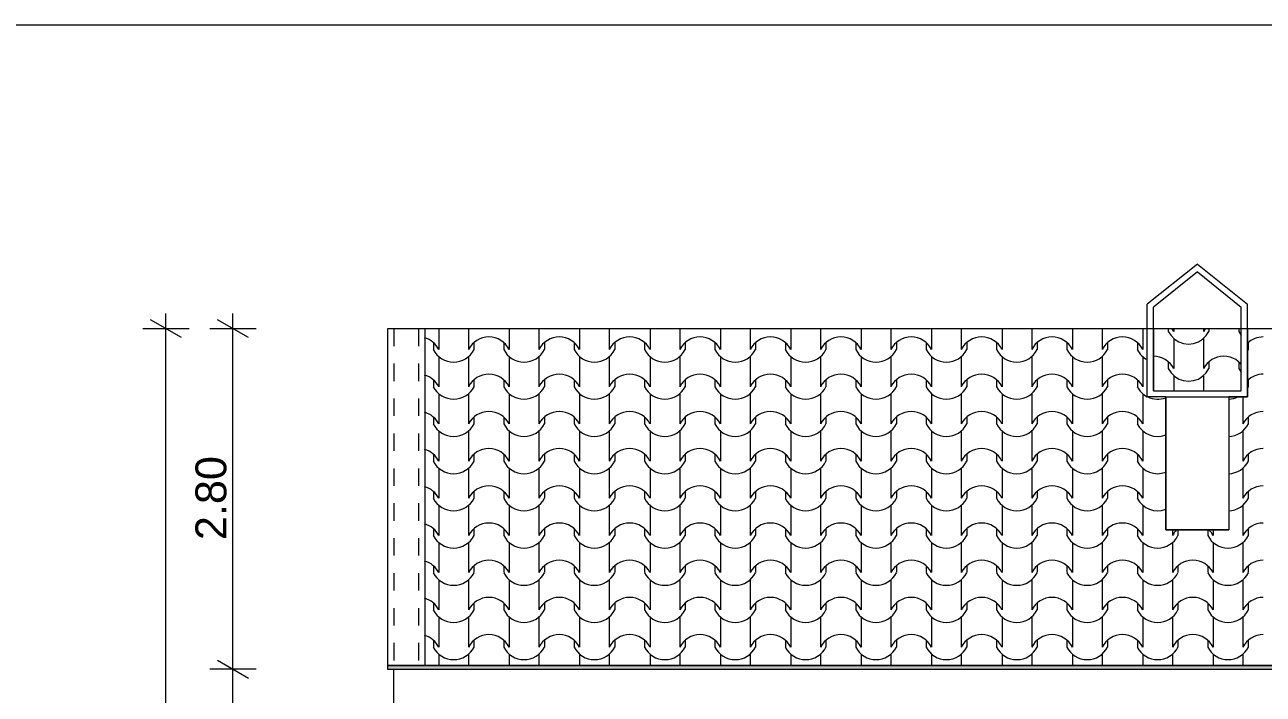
# Model space of a CAD drawing. Header units: feet. Extents: x 2791058 to 2855058, y -67651 to -18651.
# Drawn here: x 2800798 to 2810808, y -24063 to -18651 of the extents above; entities that cross this region are included whole.
import ezdxf

# ---------------------------------------------------------------- set-up
doc = ezdxf.new("R2010")
doc.units = ezdxf.units.FT
doc.header["$MEASUREMENT"] = 0
doc.linetypes.add('Dashed', pattern=[282.222223, 141.111112, -141.111112])
doc.layers.add('Dimensioning - General', color=7, linetype='Continuous')
for name, color, linetype, lineweight in [('Dimensioning - General_Pen_No__1', 7, 'Continuous', 0), ('Shell - Roof_Pen_No__21', 7, 'Continuous', 0), ('Structural - Bearing_Pen_No__1', 7, 'Continuous', 0)]:
    doc.layers.add(name, color=color, linetype=linetype, lineweight=lineweight)
doc.layers.add('Structural - Bearing_Pen_No__61', color=7, linetype='Continuous', lineweight=0, true_color=0x6a6a6a)
doc.layers.add('Structural - Bearing_Pen_No__62', color=7, linetype='Continuous', lineweight=0, true_color=0xaaaaaa)
doc.styles.add('GENERATED_STYLE_1', font='arial.ttf')
doc.dimstyles.new('GENERATED_STYLE__1', dxfattribs={"dimtxt": 250, "dimasz": 190, "dimexe": 0.18, "dimexo": 3, "dimgap": 0.09, "dimtad": 1, "dimlfac": 0.001, "dimzin": 0, "dimdsep": 46, "dimtxsty": 'GENERATED_STYLE_1', "dimblk": 'ARROWHEAD_2', "dimblk1": 'ARROWHEAD_2', "dimblk2": 'ARROWHEAD_2', "dimcen": 0.09, "dimclrd": 7, "dimclre": 7, "dimclrt": 7, "dimadec": 0, "dimazin": 0, "dimtfac": 1, "dimtdec": 4, "dimtmove": 0, "dimatfit": 3, "dimfxl": 1, "dimtolj": 1, "dimtzin": 0, "dimarcsym": 0})

# ---------------------------------------------------------------- blocks, each defined once
blk = doc.blocks.new('*X2', base_point=(2247654, -76425))
at = {"layer": 'Structural - Bearing_Pen_No__62', "color": 253, "linetype": 'Continuous', "lineweight": 0, "true_color": 0xaaaaaa}
for p, q in [((2804145, -21108), (2804145, -21154)), ((2804385, -21108), (2804385, -21154)), ((2804714, -21108), (2804714, -21154)), ((2804954, -21108), (2804954, -21154)), ((2805283, -21108), (2805283, -21154)), ((2805523, -21108), (2805523, -21154)), ((2805852, -21108), (2805852, -21154)), ((2806092, -21108), (2806092, -21154)), ((2806421, -21108), (2806421, -21154)), ((2806661, -21108), (2806661, -21154)), ((2806990, -21108), (2806990, -21154)), ((2807230, -21108), (2807230, -21154)), ((2807559, -21108), (2807559, -21154)), ((2807799, -21108), (2807799, -21154)), ((2808128, -21108), (2808128, -21154)), ((2808368, -21108), (2808368, -21154)), ((2808697, -21108), (2808697, -21154)), ((2808937, -21108), (2808937, -21154)), ((2809266, -21108), (2809266, -21154)), ((2809506, -21108), (2809506, -21154)), ((2809835, -21108), (2809835, -21154)), ((2804101, -21220), (2804101, -21276)), ((2804145, -21154), (2804145, -21276)), ((2804385, -21154), (2804385, -21276)), ((2804429, -21220), (2804429, -21276)), ((2804670, -21220), (2804670, -21276)), ((2804714, -21154), (2804714, -21276)), ((2804954, -21154), (2804954, -21276)), ((2804998, -21220), (2804998, -21276)), ((2805239, -21220), (2805239, -21276)), ((2805283, -21154), (2805283, -21276)), ((2805523, -21154), (2805523, -21276)), ((2805567, -21220), (2805567, -21276)), ((2805808, -21220), (2805808, -21276)), ((2805852, -21154), (2805852, -21276)), ((2806092, -21154), (2806092, -21276)), ((2806136, -21220), (2806136, -21276)), ((2806377, -21220), (2806377, -21276)), ((2806421, -21154), (2806421, -21276)), ((2806661, -21154), (2806661, -21276)), ((2806705, -21220), (2806705, -21276)), ((2806946, -21220), (2806946, -21276)), ((2806990, -21154), (2806990, -21276)), ((2807230, -21154), (2807230, -21276)), ((2807274, -21220), (2807274, -21276)), ((2807515, -21220), (2807515, -21276)), ((2807559, -21154), (2807559, -21276)), ((2807799, -21154), (2807799, -21276)), ((2807843, -21220), (2807843, -21276)), ((2808084, -21220), (2808084, -21276)), ((2808128, -21154), (2808128, -21276)), ((2808368, -21154), (2808368, -21276)), ((2808412, -21220), (2808412, -21276)), ((2808653, -21220), (2808653, -21276)), ((2808697, -21154), (2808697, -21276)), ((2808937, -21154), (2808937, -21276)), ((2808981, -21220), (2808981, -21276)), ((2809222, -21220), (2809222, -21276)), ((2809266, -21154), (2809266, -21276)), ((2809506, -21154), (2809506, -21276)), ((2809550, -21220), (2809550, -21276)), ((2809791, -21220), (2809791, -21276)), ((2809835, -21154), (2809835, -21276)), ((2810688, -21220), (2810688, -21276)), ((2804145, -21333), (2804145, -21455)), ((2804385, -21333), (2804385, -21455)), ((2804714, -21333), (2804714, -21455)), ((2804954, -21333), (2804954, -21455)), ((2805283, -21333), (2805283, -21455)), ((2805523, -21333), (2805523, -21455)), ((2805852, -21333), (2805852, -21455)), ((2806092, -21333), (2806092, -21455)), ((2806421, -21333), (2806421, -21455)), ((2806661, -21333), (2806661, -21455)), ((2806990, -21333), (2806990, -21455)), ((2807230, -21333), (2807230, -21455)), ((2807559, -21333), (2807559, -21455)), ((2807799, -21333), (2807799, -21455)), ((2808128, -21333), (2808128, -21455)), ((2808368, -21333), (2808368, -21455)), ((2808697, -21333), (2808697, -21455)), ((2808937, -21333), (2808937, -21455)), ((2809266, -21333), (2809266, -21455)), ((2809506, -21333), (2809506, -21455)), ((2809835, -21333), (2809835, -21455)), ((2804101, -21521), (2804101, -21577)), ((2804145, -21455), (2804145, -21577)), ((2804385, -21455), (2804385, -21577)), ((2804429, -21521), (2804429, -21577)), ((2804670, -21521), (2804670, -21577)), ((2804714, -21455), (2804714, -21577)), ((2804954, -21455), (2804954, -21577)), ((2804998, -21521), (2804998, -21577)), ((2805239, -21521), (2805239, -21577)), ((2805283, -21455), (2805283, -21577)), ((2805523, -21455), (2805523, -21577)), ((2805567, -21521), (2805567, -21577)), ((2805808, -21521), (2805808, -21577)), ((2805852, -21455), (2805852, -21577)), ((2806092, -21455), (2806092, -21577)), ((2806136, -21521), (2806136, -21577)), ((2806377, -21521), (2806377, -21577)), ((2806421, -21455), (2806421, -21577)), ((2806661, -21455), (2806661, -21577)), ((2806705, -21521), (2806705, -21577)), ((2806946, -21521), (2806946, -21577)), ((2806990, -21455), (2806990, -21577)), ((2807230, -21455), (2807230, -21577)), ((2807274, -21521), (2807274, -21577)), ((2807515, -21521), (2807515, -21577)), ((2807559, -21455), (2807559, -21577)), ((2807799, -21455), (2807799, -21577)), ((2807843, -21521), (2807843, -21577)), ((2808084, -21521), (2808084, -21577)), ((2808128, -21455), (2808128, -21577)), ((2808368, -21455), (2808368, -21577)), ((2808412, -21521), (2808412, -21577)), ((2808653, -21521), (2808653, -21577)), ((2808697, -21455), (2808697, -21577)), ((2808937, -21455), (2808937, -21577)), ((2808981, -21521), (2808981, -21577)), ((2809222, -21521), (2809222, -21577)), ((2809266, -21455), (2809266, -21577)), ((2809506, -21455), (2809506, -21577)), ((2809550, -21521), (2809550, -21577)), ((2809791, -21521), (2809791, -21577)), ((2809835, -21455), (2809835, -21577)), ((2810688, -21521), (2810688, -21577)), ((2804145, -21634), (2804145, -21756)), ((2804385, -21634), (2804385, -21756)), ((2804714, -21634), (2804714, -21756)), ((2804954, -21634), (2804954, -21756)), ((2805283, -21634), (2805283, -21756)), ((2805523, -21634), (2805523, -21756)), ((2805852, -21634), (2805852, -21756)), ((2806092, -21634), (2806092, -21756)), ((2806421, -21634), (2806421, -21756)), ((2806661, -21634), (2806661, -21756)), ((2806990, -21634), (2806990, -21756)), ((2807230, -21634), (2807230, -21756)), ((2807559, -21634), (2807559, -21756)), ((2807799, -21634), (2807799, -21756)), ((2808128, -21634), (2808128, -21756)), ((2808368, -21634), (2808368, -21756)), ((2808697, -21634), (2808697, -21756)), ((2808937, -21634), (2808937, -21756)), ((2809266, -21634), (2809266, -21756)), ((2809506, -21634), (2809506, -21756)), ((2809835, -21634), (2809835, -21756)), ((2810644, -21660), (2810644, -21756)), ((2804101, -21822), (2804101, -21878)), ((2804145, -21756), (2804145, -21878)), ((2804385, -21756), (2804385, -21878)), ((2804429, -21822), (2804429, -21878)), ((2804670, -21822), (2804670, -21878)), ((2804714, -21756), (2804714, -21878)), ((2804954, -21756), (2804954, -21878)), ((2804998, -21822), (2804998, -21878)), ((2805239, -21822), (2805239, -21878)), ((2805283, -21756), (2805283, -21878)), ((2805523, -21756), (2805523, -21878)), ((2805567, -21822), (2805567, -21878)), ((2805808, -21822), (2805808, -21878)), ((2805852, -21756), (2805852, -21878)), ((2806092, -21756), (2806092, -21878)), ((2806136, -21822), (2806136, -21878)), ((2806377, -21822), (2806377, -21878)), ((2806421, -21756), (2806421, -21878)), ((2806661, -21756), (2806661, -21878)), ((2806705, -21822), (2806705, -21878)), ((2806946, -21822), (2806946, -21878)), ((2806990, -21756), (2806990, -21878)), ((2807230, -21756), (2807230, -21878)), ((2807274, -21822), (2807274, -21878)), ((2807515, -21822), (2807515, -21878)), ((2807559, -21756), (2807559, -21878)), ((2807799, -21756), (2807799, -21878)), ((2807843, -21822), (2807843, -21878)), ((2808084, -21822), (2808084, -21878)), ((2808128, -21756), (2808128, -21878)), ((2808368, -21756), (2808368, -21878)), ((2808412, -21822), (2808412, -21878)), ((2808653, -21822), (2808653, -21878)), ((2808697, -21756), (2808697, -21878)), ((2808937, -21756), (2808937, -21878)), ((2808981, -21822), (2808981, -21878)), ((2809222, -21822), (2809222, -21878)), ((2809266, -21756), (2809266, -21878)), ((2809506, -21756), (2809506, -21878)), ((2809550, -21822), (2809550, -21878)), ((2809791, -21822), (2809791, -21878)), ((2809835, -21756), (2809835, -21878)), ((2810644, -21756), (2810644, -21878)), ((2810688, -21822), (2810688, -21878)), ((2804145, -21935), (2804145, -22056)), ((2804385, -21935), (2804385, -22056)), ((2804714, -21935), (2804714, -22056)), ((2804954, -21935), (2804954, -22056)), ((2805283, -21935), (2805283, -22056)), ((2805523, -21935), (2805523, -22056)), ((2805852, -21935), (2805852, -22056)), ((2806092, -21935), (2806092, -22056)), ((2806421, -21935), (2806421, -22056)), ((2806661, -21935), (2806661, -22056)), ((2806990, -21935), (2806990, -22056)), ((2807230, -21935), (2807230, -22056)), ((2807559, -21935), (2807559, -22056)), ((2807799, -21935), (2807799, -22056)), ((2808128, -21935), (2808128, -22056)), ((2808368, -21935), (2808368, -22056)), ((2808697, -21935), (2808697, -22056)), ((2808937, -21935), (2808937, -22056)), ((2809266, -21935), (2809266, -22056)), ((2809506, -21935), (2809506, -22056)), ((2809835, -21935), (2809835, -22056)), ((2810644, -21935), (2810644, -22056)), ((2804145, -22056), (2804145, -22178)), ((2804385, -22056), (2804385, -22178)), ((2804714, -22056), (2804714, -22178)), ((2804954, -22056), (2804954, -22178)), ((2805283, -22056), (2805283, -22178)), ((2805523, -22056), (2805523, -22178)), ((2805852, -22056), (2805852, -22178)), ((2806092, -22056), (2806092, -22178)), ((2806421, -22056), (2806421, -22178)), ((2806661, -22056), (2806661, -22178)), ((2806990, -22056), (2806990, -22178)), ((2807230, -22056), (2807230, -22178)), ((2807559, -22056), (2807559, -22178)), ((2807799, -22056), (2807799, -22178)), ((2808128, -22056), (2808128, -22178)), ((2808368, -22056), (2808368, -22178)), ((2808697, -22056), (2808697, -22178)), ((2808937, -22056), (2808937, -22178)), ((2809266, -22056), (2809266, -22178)), ((2809506, -22056), (2809506, -22178)), ((2809835, -22056), (2809835, -22178)), ((2810644, -22056), (2810644, -22178)), ((2804101, -22122), (2804101, -22178)), ((2804429, -22122), (2804429, -22178)), ((2804670, -22122), (2804670, -22178)), ((2804998, -22122), (2804998, -22178)), ((2805239, -22122), (2805239, -22178)), ((2805567, -22122), (2805567, -22178)), ((2805808, -22122), (2805808, -22178)), ((2806136, -22122), (2806136, -22178)), ((2806377, -22122), (2806377, -22178)), ((2806705, -22122), (2806705, -22178)), ((2806946, -22122), (2806946, -22178)), ((2807274, -22122), (2807274, -22178)), ((2807515, -22122), (2807515, -22178)), ((2807843, -22122), (2807843, -22178)), ((2808084, -22122), (2808084, -22178)), ((2808412, -22122), (2808412, -22178)), ((2808653, -22122), (2808653, -22178)), ((2808981, -22122), (2808981, -22178)), ((2809222, -22122), (2809222, -22178)), ((2809550, -22122), (2809550, -22178)), ((2809791, -22122), (2809791, -22178)), ((2810688, -22122), (2810688, -22178)), ((2804145, -22235), (2804145, -22357)), ((2804385, -22235), (2804385, -22357)), ((2804714, -22235), (2804714, -22357)), ((2804954, -22235), (2804954, -22357)), ((2805283, -22235), (2805283, -22357)), ((2805523, -22235), (2805523, -22357)), ((2805852, -22235), (2805852, -22357)), ((2806092, -22235), (2806092, -22357)), ((2806421, -22235), (2806421, -22357)), ((2806661, -22235), (2806661, -22357)), ((2806990, -22235), (2806990, -22357)), ((2807230, -22235), (2807230, -22357)), ((2807559, -22235), (2807559, -22357)), ((2807799, -22235), (2807799, -22357)), ((2808128, -22235), (2808128, -22357)), ((2808368, -22235), (2808368, -22357)), ((2808697, -22235), (2808697, -22357)), ((2808937, -22235), (2808937, -22357)), ((2809266, -22235), (2809266, -22357)), ((2809506, -22235), (2809506, -22357)), ((2809835, -22235), (2809835, -22357)), ((2810644, -22235), (2810644, -22357)), ((2804145, -22357), (2804145, -22479)), ((2804385, -22357), (2804385, -22479)), ((2804714, -22357), (2804714, -22479)), ((2804954, -22357), (2804954, -22479)), ((2805283, -22357), (2805283, -22479)), ((2805523, -22357), (2805523, -22479)), ((2805852, -22357), (2805852, -22479)), ((2806092, -22357), (2806092, -22479)), ((2806421, -22357), (2806421, -22479)), ((2806661, -22357), (2806661, -22479)), ((2806990, -22357), (2806990, -22479)), ((2807230, -22357), (2807230, -22479)), ((2807559, -22357), (2807559, -22479)), ((2807799, -22357), (2807799, -22479)), ((2808128, -22357), (2808128, -22479)), ((2808368, -22357), (2808368, -22479)), ((2808697, -22357), (2808697, -22479)), ((2808937, -22357), (2808937, -22479)), ((2809266, -22357), (2809266, -22479)), ((2809506, -22357), (2809506, -22479)), ((2809835, -22357), (2809835, -22479)), ((2810644, -22357), (2810644, -22479)), ((2804101, -22423), (2804101, -22479)), ((2804429, -22423), (2804429, -22479)), ((2804670, -22423), (2804670, -22479)), ((2804998, -22423), (2804998, -22479)), ((2805239, -22423), (2805239, -22479)), ((2805567, -22423), (2805567, -22479)), ((2805808, -22423), (2805808, -22479)), ((2806136, -22423), (2806136, -22479)), ((2806377, -22423), (2806377, -22479)), ((2806705, -22423), (2806705, -22479)), ((2806946, -22423), (2806946, -22479)), ((2807274, -22423), (2807274, -22479)), ((2807515, -22423), (2807515, -22479)), ((2807843, -22423), (2807843, -22479)), ((2808084, -22423), (2808084, -22479)), ((2808412, -22423), (2808412, -22479)), ((2808653, -22423), (2808653, -22479)), ((2808981, -22423), (2808981, -22479)), ((2809222, -22423), (2809222, -22479)), ((2809550, -22423), (2809550, -22479)), ((2809791, -22423), (2809791, -22479)), ((2810688, -22423), (2810688, -22479)), ((2804145, -22536), (2804145, -22658)), ((2804385, -22536), (2804385, -22658)), ((2804714, -22536), (2804714, -22658)), ((2804954, -22536), (2804954, -22658)), ((2805283, -22536), (2805283, -22658)), ((2805523, -22536), (2805523, -22658)), ((2805852, -22536), (2805852, -22658)), ((2806092, -22536), (2806092, -22658)), ((2806421, -22536), (2806421, -22658)), ((2806661, -22536), (2806661, -22658)), ((2806990, -22536), (2806990, -22658)), ((2807230, -22536), (2807230, -22658)), ((2807559, -22536), (2807559, -22658)), ((2807799, -22536), (2807799, -22658)), ((2808128, -22536), (2808128, -22658)), ((2808368, -22536), (2808368, -22658)), ((2808697, -22536), (2808697, -22658)), ((2808937, -22536), (2808937, -22658)), ((2809266, -22536), (2809266, -22658)), ((2809506, -22536), (2809506, -22658)), ((2809835, -22536), (2809835, -22658)), ((2810644, -22536), (2810644, -22658)), ((2804145, -22658), (2804145, -22780)), ((2804385, -22658), (2804385, -22780)), ((2804714, -22658), (2804714, -22780)), ((2804954, -22658), (2804954, -22780)), ((2805283, -22658), (2805283, -22780)), ((2805523, -22658), (2805523, -22780)), ((2805852, -22658), (2805852, -22780)), ((2806092, -22658), (2806092, -22780)), ((2806421, -22658), (2806421, -22780)), ((2806661, -22658), (2806661, -22780)), ((2806990, -22658), (2806990, -22780)), ((2807230, -22658), (2807230, -22780)), ((2807559, -22658), (2807559, -22780)), ((2807799, -22658), (2807799, -22780)), ((2808128, -22658), (2808128, -22780)), ((2808368, -22658), (2808368, -22780)), ((2808697, -22658), (2808697, -22780)), ((2808937, -22658), (2808937, -22780)), ((2809266, -22658), (2809266, -22780)), ((2809506, -22658), (2809506, -22780)), ((2809835, -22658), (2809835, -22780)), ((2810644, -22658), (2810644, -22780)), ((2804101, -22724), (2804101, -22780)), ((2804429, -22724), (2804429, -22780)), ((2804670, -22724), (2804670, -22780)), ((2804998, -22724), (2804998, -22780)), ((2805239, -22724), (2805239, -22780)), ((2805567, -22724), (2805567, -22780)), ((2805808, -22724), (2805808, -22780)), ((2806136, -22724), (2806136, -22780)), ((2806377, -22724), (2806377, -22780)), ((2806705, -22724), (2806705, -22780)), ((2806946, -22724), (2806946, -22780)), ((2807274, -22724), (2807274, -22780)), ((2807515, -22724), (2807515, -22780)), ((2807843, -22724), (2807843, -22780)), ((2808084, -22724), (2808084, -22780)), ((2808412, -22724), (2808412, -22780)), ((2808653, -22724), (2808653, -22780)), ((2808981, -22724), (2808981, -22780)), ((2809222, -22724), (2809222, -22780)), ((2809550, -22724), (2809550, -22780)), ((2809791, -22724), (2809791, -22780)), ((2810075, -22734), (2810075, -22780)), ((2810119, -22734), (2810119, -22780)), ((2810360, -22734), (2810360, -22780)), ((2810404, -22734), (2810404, -22780)), ((2810688, -22724), (2810688, -22780)), ((2804145, -22837), (2804145, -22958)), ((2804385, -22837), (2804385, -22958)), ((2804714, -22837), (2804714, -22958)), ((2804954, -22837), (2804954, -22958)), ((2805283, -22837), (2805283, -22958)), ((2805523, -22837), (2805523, -22958)), ((2805852, -22837), (2805852, -22958)), ((2806092, -22837), (2806092, -22958)), ((2806421, -22837), (2806421, -22958)), ((2806661, -22837), (2806661, -22958)), ((2806990, -22837), (2806990, -22958)), ((2807230, -22837), (2807230, -22958)), ((2807559, -22837), (2807559, -22958)), ((2807799, -22837), (2807799, -22958)), ((2808128, -22837), (2808128, -22958)), ((2808368, -22837), (2808368, -22958)), ((2808697, -22837), (2808697, -22958)), ((2808937, -22837), (2808937, -22958)), ((2809266, -22837), (2809266, -22958)), ((2809506, -22837), (2809506, -22958)), ((2809835, -22837), (2809835, -22958)), ((2810075, -22837), (2810075, -22958)), ((2810404, -22837), (2810404, -22958)), ((2810644, -22837), (2810644, -22958)), ((2804145, -22958), (2804145, -23080)), ((2804385, -22958), (2804385, -23080)), ((2804714, -22958), (2804714, -23080)), ((2804954, -22958), (2804954, -23080)), ((2805283, -22958), (2805283, -23080)), ((2805523, -22958), (2805523, -23080)), ((2805852, -22958), (2805852, -23080)), ((2806092, -22958), (2806092, -23080)), ((2806421, -22958), (2806421, -23080)), ((2806661, -22958), (2806661, -23080)), ((2806990, -22958), (2806990, -23080)), ((2807230, -22958), (2807230, -23080)), ((2807559, -22958), (2807559, -23080)), ((2807799, -22958), (2807799, -23080)), ((2808128, -22958), (2808128, -23080)), ((2808368, -22958), (2808368, -23080)), ((2808697, -22958), (2808697, -23080)), ((2808937, -22958), (2808937, -23080)), ((2809266, -22958), (2809266, -23080)), ((2809506, -22958), (2809506, -23080)), ((2809835, -22958), (2809835, -23080)), ((2810075, -22958), (2810075, -23080)), ((2810404, -22958), (2810404, -23080)), ((2810644, -22958), (2810644, -23080)), ((2804101, -23024), (2804101, -23080)), ((2804429, -23024), (2804429, -23080)), ((2804670, -23024), (2804670, -23080)), ((2804998, -23024), (2804998, -23080)), ((2805239, -23024), (2805239, -23080)), ((2805567, -23024), (2805567, -23080)), ((2805808, -23024), (2805808, -23080)), ((2806136, -23024), (2806136, -23080)), ((2806377, -23024), (2806377, -23080)), ((2806705, -23024), (2806705, -23080)), ((2806946, -23024), (2806946, -23080)), ((2807274, -23024), (2807274, -23080)), ((2807515, -23024), (2807515, -23080)), ((2807843, -23024), (2807843, -23080)), ((2808084, -23024), (2808084, -23080)), ((2808412, -23024), (2808412, -23080)), ((2808653, -23024), (2808653, -23080)), ((2808981, -23024), (2808981, -23080)), ((2809222, -23024), (2809222, -23080)), ((2809550, -23024), (2809550, -23080)), ((2809791, -23024), (2809791, -23080)), ((2810119, -23024), (2810119, -23080)), ((2810360, -23024), (2810360, -23080)), ((2810688, -23024), (2810688, -23080)), ((2804145, -23137), (2804145, -23259)), ((2804385, -23137), (2804385, -23259)), ((2804714, -23137), (2804714, -23259)), ((2804954, -23137), (2804954, -23259)), ((2805283, -23137), (2805283, -23259)), ((2805523, -23137), (2805523, -23259)), ((2805852, -23137), (2805852, -23259)), ((2806092, -23137), (2806092, -23259)), ((2806421, -23137), (2806421, -23259)), ((2806661, -23137), (2806661, -23259)), ((2806990, -23137), (2806990, -23259)), ((2807230, -23137), (2807230, -23259)), ((2807559, -23137), (2807559, -23259)), ((2807799, -23137), (2807799, -23259)), ((2808128, -23137), (2808128, -23259)), ((2808368, -23137), (2808368, -23259)), ((2808697, -23137), (2808697, -23259)), ((2808937, -23137), (2808937, -23259)), ((2809266, -23137), (2809266, -23259)), ((2809506, -23137), (2809506, -23259)), ((2809835, -23137), (2809835, -23259)), ((2810075, -23137), (2810075, -23259)), ((2810404, -23137), (2810404, -23259)), ((2810644, -23137), (2810644, -23259)), ((2804145, -23259), (2804145, -23381)), ((2804385, -23259), (2804385, -23381)), ((2804714, -23259), (2804714, -23381)), ((2804954, -23259), (2804954, -23381)), ((2805283, -23259), (2805283, -23381)), ((2805523, -23259), (2805523, -23381)), ((2805852, -23259), (2805852, -23381)), ((2806092, -23259), (2806092, -23381)), ((2806421, -23259), (2806421, -23381)), ((2806661, -23259), (2806661, -23381)), ((2806990, -23259), (2806990, -23381)), ((2807230, -23259), (2807230, -23381)), ((2807559, -23259), (2807559, -23381)), ((2807799, -23259), (2807799, -23381)), ((2808128, -23259), (2808128, -23381)), ((2808368, -23259), (2808368, -23381)), ((2808697, -23259), (2808697, -23381)), ((2808937, -23259), (2808937, -23381)), ((2809266, -23259), (2809266, -23381)), ((2809506, -23259), (2809506, -23381)), ((2809835, -23259), (2809835, -23381)), ((2810075, -23259), (2810075, -23381)), ((2810404, -23259), (2810404, -23381)), ((2810644, -23259), (2810644, -23381)), ((2804101, -23325), (2804101, -23381)), ((2804429, -23325), (2804429, -23381)), ((2804670, -23325), (2804670, -23381)), ((2804998, -23325), (2804998, -23381)), ((2805239, -23325), (2805239, -23381)), ((2805567, -23325), (2805567, -23381)), ((2805808, -23325), (2805808, -23381)), ((2806136, -23325), (2806136, -23381)), ((2806377, -23325), (2806377, -23381)), ((2806705, -23325), (2806705, -23381)), ((2806946, -23325), (2806946, -23381)), ((2807274, -23325), (2807274, -23381)), ((2807515, -23325), (2807515, -23381)), ((2807843, -23325), (2807843, -23381)), ((2808084, -23325), (2808084, -23381)), ((2808412, -23325), (2808412, -23381)), ((2808653, -23325), (2808653, -23381)), ((2808981, -23325), (2808981, -23381)), ((2809222, -23325), (2809222, -23381)), ((2809550, -23325), (2809550, -23381)), ((2809791, -23325), (2809791, -23381)), ((2810119, -23325), (2810119, -23381)), ((2810360, -23325), (2810360, -23381)), ((2810688, -23325), (2810688, -23381)), ((2804145, -23438), (2804145, -23560)), ((2804385, -23438), (2804385, -23560)), ((2804714, -23438), (2804714, -23560)), ((2804954, -23438), (2804954, -23560)), ((2805283, -23438), (2805283, -23560)), ((2805523, -23438), (2805523, -23560)), ((2805852, -23438), (2805852, -23560)), ((2806092, -23438), (2806092, -23560)), ((2806421, -23438), (2806421, -23560)), ((2806661, -23438), (2806661, -23560)), ((2806990, -23438), (2806990, -23560)), ((2807230, -23438), (2807230, -23560)), ((2807559, -23438), (2807559, -23560)), ((2807799, -23438), (2807799, -23560)), ((2808128, -23438), (2808128, -23560)), ((2808368, -23438), (2808368, -23560)), ((2808697, -23438), (2808697, -23560)), ((2808937, -23438), (2808937, -23560)), ((2809266, -23438), (2809266, -23560)), ((2809506, -23438), (2809506, -23560)), ((2809835, -23438), (2809835, -23560)), ((2810075, -23438), (2810075, -23560)), ((2810404, -23438), (2810404, -23560)), ((2810644, -23438), (2810644, -23560)), ((2804145, -23560), (2804145, -23682)), ((2804385, -23560), (2804385, -23682)), ((2804714, -23560), (2804714, -23682)), ((2804954, -23560), (2804954, -23682)), ((2805283, -23560), (2805283, -23682)), ((2805523, -23560), (2805523, -23682)), ((2805852, -23560), (2805852, -23682)), ((2806092, -23560), (2806092, -23682)), ((2806421, -23560), (2806421, -23682)), ((2806661, -23560), (2806661, -23682)), ((2806990, -23560), (2806990, -23682)), ((2807230, -23560), (2807230, -23682)), ((2807559, -23560), (2807559, -23682)), ((2807799, -23560), (2807799, -23682)), ((2808128, -23560), (2808128, -23682)), ((2808368, -23560), (2808368, -23682)), ((2808697, -23560), (2808697, -23682)), ((2808937, -23560), (2808937, -23682)), ((2809266, -23560), (2809266, -23682)), ((2809506, -23560), (2809506, -23682)), ((2809835, -23560), (2809835, -23682)), ((2810075, -23560), (2810075, -23682)), ((2810404, -23560), (2810404, -23682)), ((2810644, -23560), (2810644, -23682)), ((2804101, -23626), (2804101, -23682)), ((2804429, -23626), (2804429, -23682)), ((2804670, -23626), (2804670, -23682)), ((2804998, -23626), (2804998, -23682)), ((2805239, -23626), (2805239, -23682)), ((2805567, -23626), (2805567, -23682)), ((2805808, -23626), (2805808, -23682)), ((2806136, -23626), (2806136, -23682)), ((2806377, -23626), (2806377, -23682)), ((2806705, -23626), (2806705, -23682)), ((2806946, -23626), (2806946, -23682)), ((2807274, -23626), (2807274, -23682)), ((2807515, -23626), (2807515, -23682)), ((2807843, -23626), (2807843, -23682)), ((2808084, -23626), (2808084, -23682)), ((2808412, -23626), (2808412, -23682)), ((2808653, -23626), (2808653, -23682)), ((2808981, -23626), (2808981, -23682)), ((2809222, -23626), (2809222, -23682)), ((2809550, -23626), (2809550, -23682)), ((2809791, -23626), (2809791, -23682)), ((2810119, -23626), (2810119, -23682)), ((2810360, -23626), (2810360, -23682)), ((2810688, -23626), (2810688, -23682)), ((2804145, -23739), (2804145, -23830)), ((2804385, -23739), (2804385, -23830)), ((2804714, -23739), (2804714, -23830)), ((2804954, -23739), (2804954, -23830)), ((2805283, -23739), (2805283, -23830)), ((2805523, -23739), (2805523, -23830)), ((2805852, -23739), (2805852, -23830)), ((2806092, -23739), (2806092, -23830)), ((2806421, -23739), (2806421, -23830)), ((2806661, -23739), (2806661, -23830)), ((2806990, -23739), (2806990, -23830)), ((2807230, -23739), (2807230, -23830)), ((2807559, -23739), (2807559, -23830)), ((2807799, -23739), (2807799, -23830)), ((2808128, -23739), (2808128, -23830)), ((2808368, -23739), (2808368, -23830)), ((2808697, -23739), (2808697, -23830)), ((2808937, -23739), (2808937, -23830)), ((2809266, -23739), (2809266, -23830)), ((2809506, -23739), (2809506, -23830)), ((2809835, -23739), (2809835, -23830)), ((2810075, -23739), (2810075, -23830)), ((2810404, -23739), (2810404, -23830)), ((2810644, -23739), (2810644, -23830))]:
    blk.add_line(p, q, dxfattribs=at)
for centre, radius, start, end in [((2803980, -21360), 185, 26.9885, 74.1368), ((2804550, -21360), 185, 90.1705, 153.0115), ((2804549, -21360), 185, 26.9885, 89.8295), ((2805119, -21360), 185, 90.1705, 153.0115), ((2805118, -21360), 185, 26.9885, 89.8295), ((2805688, -21360), 185, 90.1705, 153.0115), ((2805687, -21360), 185, 26.9885, 89.8295), ((2806257, -21360), 185, 90.1705, 153.0115), ((2806256, -21360), 185, 26.9885, 89.8295), ((2806826, -21360), 185, 90.1705, 153.0115), ((2806825, -21360), 185, 26.9885, 89.8295), ((2807395, -21360), 185, 90.1705, 153.0115), ((2807394, -21360), 185, 26.9885, 89.8295), ((2807964, -21360), 185, 90.1705, 153.0115), ((2807963, -21360), 185, 26.9885, 89.8295), ((2808533, -21360), 185, 90.1705, 153.0115), ((2808532, -21360), 185, 26.9885, 89.8295), ((2809102, -21360), 185, 90.1705, 153.0115), ((2809101, -21360), 185, 26.9885, 89.8295), ((2809671, -21360), 185, 90.1705, 153.0115), ((2809670, -21360), 185, 26.9885, 89.8295), ((2810809, -21360), 185, 90.1705, 133.8296), ((2804265, -21194), 184, 206.7044, 333.2956), ((2804834, -21194), 184, 206.7044, 333.2956), ((2805403, -21194), 184, 206.7044, 333.2956), ((2805972, -21194), 184, 206.7044, 333.2956), ((2806541, -21194), 184, 206.7044, 333.2956), ((2807110, -21194), 184, 206.7044, 333.2956), ((2807679, -21194), 184, 206.7044, 333.2956), ((2808248, -21194), 184, 206.7044, 333.2956), ((2808817, -21194), 184, 206.7044, 333.2956), ((2809386, -21194), 184, 206.7044, 333.2956), ((2809955, -21194), 184, 206.7044, 242.7859), ((2810524, -21194), 184, 328.6181, 333.2956), ((2803980, -21661), 185, 26.9885, 74.1368), ((2804550, -21661), 185, 90.1705, 153.0115), ((2804549, -21661), 185, 26.9885, 89.8295), ((2805119, -21661), 185, 90.1705, 153.0115), ((2805118, -21661), 185, 26.9885, 89.8295), ((2805688, -21661), 185, 90.1705, 153.0115), ((2805687, -21661), 185, 26.9885, 89.8295), ((2806257, -21661), 185, 90.1705, 153.0115), ((2806256, -21661), 185, 26.9885, 89.8295), ((2806826, -21661), 185, 90.1705, 153.0115), ((2806825, -21661), 185, 26.9885, 89.8295), ((2807395, -21661), 185, 90.1705, 153.0115), ((2807394, -21661), 185, 26.9885, 89.8295), ((2807964, -21661), 185, 90.1705, 153.0115), ((2807963, -21661), 185, 26.9885, 89.8295), ((2808533, -21661), 185, 90.1705, 153.0115), ((2808532, -21661), 185, 26.9885, 89.8295), ((2809102, -21661), 185, 90.1705, 153.0115), ((2809101, -21661), 185, 26.9885, 89.8295), ((2809671, -21661), 185, 90.1705, 153.0115), ((2809670, -21661), 185, 26.9885, 89.8295), ((2810809, -21661), 185, 90.1705, 133.8296), ((2804265, -21494), 184, 206.7044, 333.2956), ((2804834, -21494), 184, 206.7044, 333.2956), ((2805403, -21494), 184, 206.7044, 333.2956), ((2805972, -21494), 184, 206.7044, 333.2956), ((2806541, -21494), 184, 206.7044, 333.2956), ((2807110, -21494), 184, 206.7044, 333.2956), ((2807679, -21494), 184, 206.7044, 333.2956), ((2808248, -21494), 184, 206.7044, 333.2956), ((2808817, -21494), 184, 206.7044, 333.2956), ((2809386, -21494), 184, 206.7044, 333.2956), ((2809955, -21494), 184, 206.7044, 242.7859), ((2810524, -21494), 184, 328.6181, 333.2956), ((2809955, -21494), 184, 244.0777, 291.0108), ((2810524, -21494), 184, 272.1695, 295.9223), ((2803980, -21962), 185, 26.9885, 74.1368), ((2804550, -21962), 185, 90.1705, 153.0115), ((2804549, -21962), 185, 26.9885, 89.8295), ((2805119, -21962), 185, 90.1705, 153.0115), ((2805118, -21962), 185, 26.9885, 89.8295), ((2805688, -21962), 185, 90.1705, 153.0115), ((2805687, -21962), 185, 26.9885, 89.8295), ((2806257, -21962), 185, 90.1705, 153.0115), ((2806256, -21962), 185, 26.9885, 89.8295), ((2806826, -21962), 185, 90.1705, 153.0115), ((2806825, -21962), 185, 26.9885, 89.8295), ((2807395, -21962), 185, 90.1705, 153.0115), ((2807394, -21962), 185, 26.9885, 89.8295), ((2807964, -21962), 185, 90.1705, 153.0115), ((2807963, -21962), 185, 26.9885, 89.8295), ((2808533, -21962), 185, 90.1705, 153.0115), ((2808532, -21962), 185, 26.9885, 89.8295), ((2809102, -21962), 185, 90.1705, 153.0115), ((2809101, -21962), 185, 26.9885, 89.8295), ((2809671, -21962), 185, 90.1705, 153.0115), ((2809670, -21962), 185, 26.9885, 89.8295), ((2810809, -21962), 185, 90.1705, 153.0115), ((2804265, -21795), 184, 206.7044, 333.2956), ((2804834, -21795), 184, 206.7044, 333.2956), ((2805403, -21795), 184, 206.7044, 333.2956), ((2805972, -21795), 184, 206.7044, 333.2956), ((2806541, -21795), 184, 206.7044, 333.2956), ((2807110, -21795), 184, 206.7044, 333.2956), ((2807679, -21795), 184, 206.7044, 333.2956), ((2808248, -21795), 184, 206.7044, 333.2956), ((2808817, -21795), 184, 206.7044, 333.2956), ((2809386, -21795), 184, 206.7044, 333.2956), ((2809955, -21795), 184, 206.7044, 291.0108), ((2810524, -21795), 184, 272.1695, 333.2956), ((2803980, -22262), 185, 26.9885, 74.1368), ((2804550, -22262), 185, 90.1705, 153.0115), ((2804549, -22262), 185, 26.9885, 89.8295), ((2805119, -22262), 185, 90.1705, 153.0115), ((2805118, -22262), 185, 26.9885, 89.8295), ((2805688, -22262), 185, 90.1705, 153.0115), ((2805687, -22262), 185, 26.9885, 89.8295), ((2806257, -22262), 185, 90.1705, 153.0115), ((2806256, -22262), 185, 26.9885, 89.8295), ((2806826, -22262), 185, 90.1705, 153.0115), ((2806825, -22262), 185, 26.9885, 89.8295), ((2807395, -22262), 185, 90.1705, 153.0115), ((2807394, -22262), 185, 26.9885, 89.8295), ((2807964, -22262), 185, 90.1705, 153.0115), ((2807963, -22262), 185, 26.9885, 89.8295), ((2808533, -22262), 185, 90.1705, 153.0115), ((2808532, -22262), 185, 26.9885, 89.8295), ((2809102, -22262), 185, 90.1705, 153.0115), ((2809101, -22262), 185, 26.9885, 89.8295), ((2809671, -22262), 185, 90.1705, 153.0115), ((2809670, -22262), 185, 26.9885, 89.8295), ((2810809, -22262), 185, 90.1705, 153.0115), ((2804265, -22096), 184, 206.7044, 333.2956), ((2804834, -22096), 184, 206.7044, 333.2956), ((2805403, -22096), 184, 206.7044, 333.2956), ((2805972, -22096), 184, 206.7044, 333.2956), ((2806541, -22096), 184, 206.7044, 333.2956), ((2807110, -22096), 184, 206.7044, 333.2956), ((2807679, -22096), 184, 206.7044, 333.2956), ((2808248, -22096), 184, 206.7044, 333.2956), ((2808817, -22096), 184, 206.7044, 333.2956), ((2809386, -22096), 184, 206.7044, 333.2956), ((2809955, -22096), 184, 206.7044, 291.0108), ((2810524, -22096), 184, 272.1695, 333.2956), ((2803980, -22563), 185, 26.9885, 74.1368), ((2804550, -22563), 185, 90.1705, 153.0115), ((2804549, -22563), 185, 26.9885, 89.8295), ((2805119, -22563), 185, 90.1705, 153.0115), ((2805118, -22563), 185, 26.9885, 89.8295), ((2805688, -22563), 185, 90.1705, 153.0115), ((2805687, -22563), 185, 26.9885, 89.8295), ((2806257, -22563), 185, 90.1705, 153.0115), ((2806256, -22563), 185, 26.9885, 89.8295), ((2806826, -22563), 185, 90.1705, 153.0115), ((2806825, -22563), 185, 26.9885, 89.8295), ((2807395, -22563), 185, 90.1705, 153.0115), ((2807394, -22563), 185, 26.9885, 89.8295), ((2807964, -22563), 185, 90.1705, 153.0115), ((2807963, -22563), 185, 26.9885, 89.8295), ((2808533, -22563), 185, 90.1705, 153.0115), ((2808532, -22563), 185, 26.9885, 89.8295), ((2809102, -22563), 185, 90.1705, 153.0115), ((2809101, -22563), 185, 26.9885, 89.8295), ((2809671, -22563), 185, 90.1705, 153.0115), ((2809670, -22563), 185, 26.9885, 89.8295), ((2810809, -22563), 185, 90.1705, 153.0115), ((2804265, -22396), 184, 206.7044, 333.2956), ((2804834, -22396), 184, 206.7044, 333.2956), ((2805403, -22396), 184, 206.7044, 333.2956), ((2805972, -22396), 184, 206.7044, 333.2956), ((2806541, -22396), 184, 206.7044, 333.2956), ((2807110, -22396), 184, 206.7044, 333.2956), ((2807679, -22396), 184, 206.7044, 333.2956), ((2808248, -22396), 184, 206.7044, 333.2956), ((2808817, -22396), 184, 206.7044, 333.2956), ((2809386, -22396), 184, 206.7044, 333.2956), ((2809955, -22396), 184, 206.7044, 291.0108), ((2810524, -22396), 184, 272.1695, 333.2956), ((2803980, -22864), 185, 26.9885, 74.1368), ((2804550, -22864), 185, 90.1705, 153.0115), ((2804549, -22864), 185, 26.9885, 89.8295), ((2805119, -22864), 185, 90.1705, 153.0115), ((2805118, -22864), 185, 26.9885, 89.8295), ((2805688, -22864), 185, 90.1705, 153.0115), ((2805687, -22864), 185, 26.9885, 89.8295), ((2806257, -22864), 185, 90.1705, 153.0115), ((2806256, -22864), 185, 26.9885, 89.8295), ((2806826, -22864), 185, 90.1705, 153.0115), ((2806825, -22864), 185, 26.9885, 89.8295), ((2807395, -22864), 185, 90.1705, 153.0115), ((2807394, -22864), 185, 26.9885, 89.8295), ((2807964, -22864), 185, 90.1705, 153.0115), ((2807963, -22864), 185, 26.9885, 89.8295), ((2808533, -22864), 185, 90.1705, 153.0115), ((2808532, -22864), 185, 26.9885, 89.8295), ((2809102, -22864), 185, 90.1705, 153.0115), ((2809101, -22864), 185, 26.9885, 89.8295), ((2809671, -22864), 185, 90.1705, 153.0115), ((2809670, -22864), 185, 26.9885, 89.8295), ((2810809, -22864), 185, 90.1705, 153.0115), ((2804265, -22697), 184, 206.7044, 333.2956), ((2804834, -22697), 184, 206.7044, 333.2956), ((2805403, -22697), 184, 206.7044, 333.2956), ((2805972, -22697), 184, 206.7044, 333.2956), ((2806541, -22697), 184, 206.7044, 333.2956), ((2807110, -22697), 184, 206.7044, 333.2956), ((2807679, -22697), 184, 206.7044, 333.2956), ((2808248, -22697), 184, 206.7044, 333.2956), ((2808817, -22697), 184, 206.7044, 333.2956), ((2809386, -22697), 184, 206.7044, 333.2956), ((2809955, -22697), 184, 206.7044, 333.2956), ((2810240, -22864), 185, 135.595, 153.0115), ((2810524, -22697), 184, 206.7044, 333.2956), ((2810239, -22864), 185, 26.9885, 44.405), ((2803980, -23164), 185, 26.9885, 74.1368), ((2804550, -23164), 185, 90.1705, 153.0115), ((2804549, -23164), 185, 26.9885, 89.8295), ((2805119, -23164), 185, 90.1705, 153.0115), ((2805118, -23164), 185, 26.9885, 89.8295), ((2805688, -23164), 185, 90.1705, 153.0115), ((2805687, -23164), 185, 26.9885, 89.8295), ((2806257, -23164), 185, 90.1705, 153.0115), ((2806256, -23164), 185, 26.9885, 89.8295), ((2806826, -23164), 185, 90.1705, 153.0115), ((2806825, -23164), 185, 26.9885, 89.8295), ((2807395, -23164), 185, 90.1705, 153.0115), ((2807394, -23164), 185, 26.9885, 89.8295), ((2807964, -23164), 185, 90.1705, 153.0115), ((2807963, -23164), 185, 26.9885, 89.8295), ((2808533, -23164), 185, 90.1705, 153.0115), ((2808532, -23164), 185, 26.9885, 89.8295), ((2809102, -23164), 185, 90.1705, 153.0115), ((2809101, -23164), 185, 26.9885, 89.8295), ((2809671, -23164), 185, 90.1705, 153.0115), ((2809670, -23164), 185, 26.9885, 89.8295), ((2810240, -23164), 185, 90.1705, 153.0115), ((2810239, -23164), 185, 26.9885, 89.8295), ((2810809, -23164), 185, 90.1705, 153.0115), ((2804265, -22998), 184, 206.7044, 333.2956), ((2804834, -22998), 184, 206.7044, 333.2956), ((2805403, -22998), 184, 206.7044, 333.2956), ((2805972, -22998), 184, 206.7044, 333.2956), ((2806541, -22998), 184, 206.7044, 333.2956), ((2807110, -22998), 184, 206.7044, 333.2956), ((2807679, -22998), 184, 206.7044, 333.2956), ((2808248, -22998), 184, 206.7044, 333.2956), ((2808817, -22998), 184, 206.7044, 333.2956), ((2809386, -22998), 184, 206.7044, 333.2956), ((2809955, -22998), 184, 206.7044, 333.2956), ((2810524, -22998), 184, 206.7044, 333.2956), ((2803980, -23465), 185, 26.9885, 74.1368), ((2804550, -23465), 185, 90.1705, 153.0115), ((2804549, -23465), 185, 26.9885, 89.8295), ((2805119, -23465), 185, 90.1705, 153.0115), ((2805118, -23465), 185, 26.9885, 89.8295), ((2805688, -23465), 185, 90.1705, 153.0115), ((2805687, -23465), 185, 26.9885, 89.8295), ((2806257, -23465), 185, 90.1705, 153.0115), ((2806256, -23465), 185, 26.9885, 89.8295), ((2806826, -23465), 185, 90.1705, 153.0115), ((2806825, -23465), 185, 26.9885, 89.8295), ((2807395, -23465), 185, 90.1705, 153.0115), ((2807394, -23465), 185, 26.9885, 89.8295), ((2807964, -23465), 185, 90.1705, 153.0115), ((2807963, -23465), 185, 26.9885, 89.8295), ((2808533, -23465), 185, 90.1705, 153.0115), ((2808532, -23465), 185, 26.9885, 89.8295), ((2809102, -23465), 185, 90.1705, 153.0115), ((2809101, -23465), 185, 26.9885, 89.8295), ((2809671, -23465), 185, 90.1705, 153.0115), ((2809670, -23465), 185, 26.9885, 89.8295), ((2810240, -23465), 185, 90.1705, 153.0115), ((2810239, -23465), 185, 26.9885, 89.8295), ((2810809, -23465), 185, 90.1705, 153.0115), ((2804265, -23298), 184, 206.7044, 333.2956), ((2804834, -23298), 184, 206.7044, 333.2956), ((2805403, -23298), 184, 206.7044, 333.2956), ((2805972, -23298), 184, 206.7044, 333.2956), ((2806541, -23298), 184, 206.7044, 333.2956), ((2807110, -23298), 184, 206.7044, 333.2956), ((2807679, -23298), 184, 206.7044, 333.2956), ((2808248, -23298), 184, 206.7044, 333.2956), ((2808817, -23298), 184, 206.7044, 333.2956), ((2809386, -23298), 184, 206.7044, 333.2956), ((2809955, -23298), 184, 206.7044, 333.2956), ((2810524, -23298), 184, 206.7044, 333.2956), ((2803980, -23766), 185, 26.9885, 74.1368), ((2804550, -23766), 185, 90.1705, 153.0115), ((2804549, -23766), 185, 26.9885, 89.8295), ((2805119, -23766), 185, 90.1705, 153.0115), ((2805118, -23766), 185, 26.9885, 89.8295), ((2805688, -23766), 185, 90.1705, 153.0115), ((2805687, -23766), 185, 26.9885, 89.8295), ((2806257, -23766), 185, 90.1705, 153.0115), ((2806256, -23766), 185, 26.9885, 89.8295), ((2806826, -23766), 185, 90.1705, 153.0115), ((2806825, -23766), 185, 26.9885, 89.8295), ((2807395, -23766), 185, 90.1705, 153.0115), ((2807394, -23766), 185, 26.9885, 89.8295), ((2807964, -23766), 185, 90.1705, 153.0115), ((2807963, -23766), 185, 26.9885, 89.8295), ((2808533, -23766), 185, 90.1705, 153.0115), ((2808532, -23766), 185, 26.9885, 89.8295), ((2809102, -23766), 185, 90.1705, 153.0115), ((2809101, -23766), 185, 26.9885, 89.8295), ((2809671, -23766), 185, 90.1705, 153.0115), ((2809670, -23766), 185, 26.9885, 89.8295), ((2810240, -23766), 185, 90.1705, 153.0115), ((2810239, -23766), 185, 26.9885, 89.8295), ((2810809, -23766), 185, 90.1705, 153.0115), ((2804265, -23599), 184, 206.7044, 333.2956), ((2804834, -23599), 184, 206.7044, 333.2956), ((2805403, -23599), 184, 206.7044, 333.2956), ((2805972, -23599), 184, 206.7044, 333.2956), ((2806541, -23599), 184, 206.7044, 333.2956), ((2807110, -23599), 184, 206.7044, 333.2956), ((2807679, -23599), 184, 206.7044, 333.2956), ((2808248, -23599), 184, 206.7044, 333.2956), ((2808817, -23599), 184, 206.7044, 333.2956), ((2809386, -23599), 184, 206.7044, 333.2956), ((2809955, -23599), 184, 206.7044, 333.2956), ((2810524, -23599), 184, 206.7044, 333.2956)]:
    blk.add_arc(centre, radius, start, end, dxfattribs=at)
blk = doc.blocks.new('Fill_1', base_point=(2247654, -74225))
at = {"layer": 'Structural - Bearing_Pen_No__1', "color": 7, "linetype": 'Continuous', "lineweight": 0}
for p, q in [((2809871, -21108), (2804031, -21108)), ((2804031, -21108), (2804031, -23830)), ((2809871, -21660), (2809871, -21108)), ((2813331, -21108), (2810681, -21108)), ((2810681, -21108), (2810681, -21660)), ((2810021, -21660), (2809871, -21660)), ((2810021, -22734), (2810021, -21660)), ((2810681, -21660), (2810531, -21660)), ((2810531, -21660), (2810531, -22734)), ((2810531, -22734), (2810021, -22734)), ((2804031, -23830), (2819931, -23830))]:
    blk.add_line(p, q, dxfattribs=at)
at = {"layer": 'Structural - Bearing_Pen_No__62', "color": 253, "linetype": 'Continuous', "lineweight": 0, "true_color": 0xaaaaaa}
blk.add_blockref('*X2', (2247654, -76425), dxfattribs=at)
blk = doc.blocks.new('*X12', base_point=(2247654, -76425))
at = {"layer": 'Structural - Bearing_Pen_No__62', "color": 253, "linetype": 'Continuous', "lineweight": 0, "true_color": 0xaaaaaa}
for p, q in [((2810041, -21108), (2810041, -21130)), ((2810072, -21109), (2810071, -21108)), ((2810085, -21130), (2810072, -21109)), ((2810085, -21108), (2810085, -21130)), ((2810325, -21108), (2810325, -21130)), ((2810338, -21109), (2810325, -21130)), ((2810339, -21108), (2810338, -21109)), ((2810369, -21108), (2810369, -21130)), ((2810610, -21108), (2810610, -21130)), ((2810041, -21130), (2810063, -21164)), ((2810063, -21164), (2810092, -21193)), ((2810085, -21187), (2810085, -21309)), ((2810092, -21193), (2810127, -21214)), ((2810127, -21214), (2810165, -21227)), ((2810246, -21227), (2810284, -21214)), ((2810284, -21214), (2810318, -21193)), ((2810318, -21193), (2810347, -21164)), ((2810325, -21187), (2810325, -21309)), ((2810347, -21164), (2810369, -21130)), ((2810610, -21130), (2810631, -21162)), ((2810085, -21309), (2810085, -21431)), ((2810165, -21227), (2810205, -21232)), ((2810205, -21232), (2810246, -21227)), ((2810325, -21309), (2810325, -21431)), ((2809946, -21332), (2809921, -21330)), ((2809971, -21337), (2809946, -21332)), ((2809995, -21346), (2809971, -21337)), ((2810017, -21357), (2809995, -21346)), ((2810038, -21372), (2810017, -21357)), ((2810056, -21390), (2810038, -21372)), ((2810041, -21375), (2810041, -21431)), ((2810072, -21409), (2810056, -21390)), ((2810085, -21431), (2810072, -21409)), ((2810338, -21409), (2810325, -21431)), ((2810354, -21390), (2810338, -21409)), ((2810373, -21372), (2810354, -21390)), ((2810369, -21375), (2810369, -21431)), ((2810393, -21357), (2810373, -21372)), ((2810416, -21346), (2810393, -21357)), ((2810440, -21337), (2810416, -21346)), ((2810464, -21332), (2810440, -21337)), ((2810490, -21330), (2810464, -21332)), ((2810515, -21332), (2810490, -21330)), ((2810540, -21337), (2810515, -21332)), ((2810564, -21346), (2810540, -21337)), ((2810586, -21357), (2810564, -21346)), ((2810607, -21372), (2810586, -21357)), ((2810625, -21390), (2810607, -21372)), ((2810610, -21375), (2810610, -21431)), ((2810631, -21397), (2810625, -21390)), ((2810041, -21431), (2810063, -21465)), ((2810063, -21465), (2810092, -21493)), ((2810085, -21488), (2810085, -21610)), ((2810092, -21493), (2810127, -21515)), ((2810127, -21515), (2810165, -21528)), ((2810246, -21528), (2810284, -21515)), ((2810284, -21515), (2810318, -21493)), ((2810318, -21493), (2810347, -21465)), ((2810325, -21488), (2810325, -21610)), ((2810347, -21465), (2810369, -21431)), ((2810610, -21431), (2810631, -21463)), ((2810165, -21528), (2810205, -21532)), ((2810205, -21532), (2810246, -21528))]:
    blk.add_line(p, q, dxfattribs=at)
blk = doc.blocks.new('Fill_6', base_point=(2247654, -74225))
at = {"layer": 'Structural - Bearing_Pen_No__1', "color": 7, "linetype": 'Continuous', "lineweight": 0}
for p, q in [((2809921, -21108), (2809921, -21610)), ((2810631, -21108), (2809921, -21108)), ((2810631, -21610), (2810631, -21108)), ((2809921, -21610), (2810631, -21610))]:
    blk.add_line(p, q, dxfattribs=at)
at = {"layer": 'Structural - Bearing_Pen_No__62', "color": 253, "linetype": 'Continuous', "lineweight": 0, "true_color": 0xaaaaaa}
blk.add_blockref('*X12', (2247654, -76425), dxfattribs=at)
blk = doc.blocks.new('*D42', base_point=(2247654, -76425))
at = {"layer": 'Dimensioning - General_Pen_No__1', "color": 7, "linetype": 'Continuous', "lineweight": 0, "transparency": 16777216}
for p, q in [((2802356, -23788), (2802606, -23933)), ((2802668, -23860), (2802293, -23860)), ((2802481, -24360), (2802481, -23860)), ((2802356, -24288), (2802606, -24433)), ((2802668, -24360), (2802293, -24360))]:
    blk.add_line(p, q, dxfattribs=at)
blk = doc.blocks.new('ARROWHEAD_2')
at = {"color": 0, "linetype": 'Continuous', "lineweight": 0}
for p, q in [((-0.378, -0.655), (0.378, 0.655)), ((0, 0), (-1, 0))]:
    blk.add_line(p, q, dxfattribs=at)
blk = doc.blocks.new('*D43', base_point=(2247654, -76425))
at = {"layer": 'Dimensioning - General_Pen_No__1', "color": 7, "linetype": 'Continuous', "lineweight": 0, "transparency": 16777216}
for p, q in [((2802481, -21108), (2802481, -20986)), ((2802668, -21108), (2802293, -21108)), ((2802606, -21180), (2802356, -21036)), ((2802481, -23860), (2802481, -21108)), ((2802356, -23788), (2802606, -23933)), ((2802668, -23860), (2802293, -23860))]:
    blk.add_line(p, q, dxfattribs=at)
at = {"layer": 'Dimensioning - General_Pen_No__1', "color": 7, "lineweight": 0, "transparency": 16777216, "insert": (2802431, -22817), "char_height": 250, "attachment_point": 7, "rotation": 90, "style": 'GENERATED_STYLE_1'}
blk.add_mtext('\\A1;2.80', dxfattribs=at)
blk = doc.blocks.new('*D44', base_point=(2247654, -76425))
at = {"layer": 'Dimensioning - General_Pen_No__1', "color": 7, "linetype": 'Continuous', "lineweight": 0, "transparency": 16777216}
for p, q in [((2801939, -21108), (2801939, -20986)), ((2802127, -21108), (2801752, -21108)), ((2802064, -21180), (2801814, -21036)), ((2801939, -39760), (2801939, -21108)), ((2801814, -39688), (2802064, -39833)), ((2802127, -39760), (2801752, -39760)), ((2801939, -39883), (2801939, -39760))]:
    blk.add_line(p, q, dxfattribs=at)
at = {"layer": 'Dimensioning - General_Pen_No__1', "color": 7, "lineweight": 0, "transparency": 16777216, "insert": (2801889, -30862), "char_height": 250, "attachment_point": 7, "rotation": 90, "style": 'GENERATED_STYLE_1'}
blk.add_mtext('\\A1;18.70', dxfattribs=at)

msp = doc.modelspace()

# ---------------------------------------------------------------- hatches: boundary and pattern name
at = {"layer": 'Structural - Bearing_Pen_No__61', "linetype": 'Continuous', "lineweight": 0, "true_color": 0x6a6a6a}
msp.add_hatch(color=251, dxfattribs=at).paths.add_polyline_path([(2820280.729, -23860.496), (2820280.729, -23830.496), (2820230.729, -23830.496), (2803730.729, -23830.496), (2803730.729, -23860.496), (2820180.729, -23860.496)])

# ---------------------------------------------------------------- linework, layer by layer
at = {"layer": 'Shell - Roof_Pen_No__21', "color": 7, "linetype": 'Continuous', "lineweight": 0}
for p, q in [((2791057.579, -18651.285), (2855057.579, -18651.285)), ((2810275.729, -20585.316), (2809870.729, -20909.792)), ((2810275.729, -20585.316), (2810680.729, -20909.792)), ((2810275.729, -20648.998), (2809920.729, -20933.415)), ((2810275.729, -20648.998), (2810630.729, -20933.415)), ((2809870.729, -21659.792), (2809870.729, -20909.792)), ((2810680.729, -21659.792), (2810680.729, -20909.792)), ((2809920.729, -21609.792), (2809920.729, -20933.415)), ((2810630.729, -21609.792), (2810630.729, -20933.415)), ((2809870.729, -21108.04), (2803730.729, -21108.04)), ((2803730.729, -21108.04), (2803730.729, -23860.496)), ((2835780.729, -21108.04), (2803780.729, -21108.04)), ((2804030.729, -21108.04), (2804030.729, -23830.496)), ((2809920.729, -21609.792), (2810630.729, -21609.792)), ((2810020.729, -21659.792), (2809870.729, -21659.792)), ((2810020.729, -21659.792), (2810530.729, -21659.792)), ((2810020.729, -21659.792), (2810020.729, -22734.268)), ((2810530.729, -21659.792), (2810530.729, -22734.268)), ((2810530.729, -21659.792), (2810680.729, -21659.792)), ((2810020.729, -22734.268), (2810530.729, -22734.268)), ((2803730.729, -23830.496), (2820230.729, -23830.496)), ((2803730.729, -23860.496), (2820180.729, -23860.496)), ((2803780.729, -23860.496), (2820180.729, -23860.496)), ((2803780.729, -24360.496), (2803780.729, -23860.496))]:
    msp.add_line(p, q, dxfattribs=at)
at = {"layer": 'Shell - Roof_Pen_No__21', "color": 7, "linetype": 'Dashed', "lineweight": 0}
for p, q in [((2803780.729, -21108.04), (2803780.729, -23830.496)), ((2803980.729, -21108.04), (2803980.729, -23830.496))]:
    msp.add_line(p, q, dxfattribs=at)
at = {"layer": 'Structural - Bearing_Pen_No__61', "color": 251, "linetype": 'Continuous', "lineweight": 0, "true_color": 0x6a6a6a, "flags": 128}
msp.add_lwpolyline([(2820280.729, -23860.496), (2820280.729, -23830.496), (2820230.729, -23830.496), (2803730.729, -23830.496), (2803730.729, -23860.496), (2820180.729, -23860.496)], close=True, dxfattribs=at)

# ---------------------------------------------------------------- block references
at = {"layer": 'Structural - Bearing_Pen_No__62', "color": 253, "linetype": 'Continuous', "lineweight": 0, "true_color": 0xaaaaaa}
for name in ['Fill_1', 'Fill_6']:
    msp.add_blockref(name, (2247653.822, -74224.967), dxfattribs=at)

# ---------------------------------------------------------------- dimensions: what is measured, and where the dimension line sits
at = {"layer": 'Dimensioning - General', "color": 7, "linetype": 'Continuous', "lineweight": 0}
for base, p1, text, picture, middle in [((2801939.482, -21108.04), (2804230.729, -39760.496), '18.70', '*D44', (2801764.482, -30441.696)), ((2802480.794, -21108.04), (2803780.729, -23860.496), '2.80', '*D43', (2802305.794, -22492.134))]:
    dim = msp.add_linear_dim(base=base, p1=p1, p2=(2803780.729, -21108.04), angle=90, text=text, dimstyle='GENERATED_STYLE__1', dxfattribs=at)
    dim.commit()
    dim.dimension.update_dxf_attribs({"geometry": picture, "text_midpoint": middle, "dimtype": 160, "text_rotation": 90})
dim = msp.add_linear_dim(base=(2802480.794, -23860.496), p1=(2804180.729, -24360.496), p2=(2803780.729, -23860.496), angle=90, dimstyle='GENERATED_STYLE__1', dxfattribs=at)
dim.commit()
dim.dimension.update_dxf_attribs({"geometry": '*D42', "text_midpoint": (2802305.794, -24621.588), "dimtype": 160, "text_rotation": 90})

doc.saveas('drawing.dxf')
